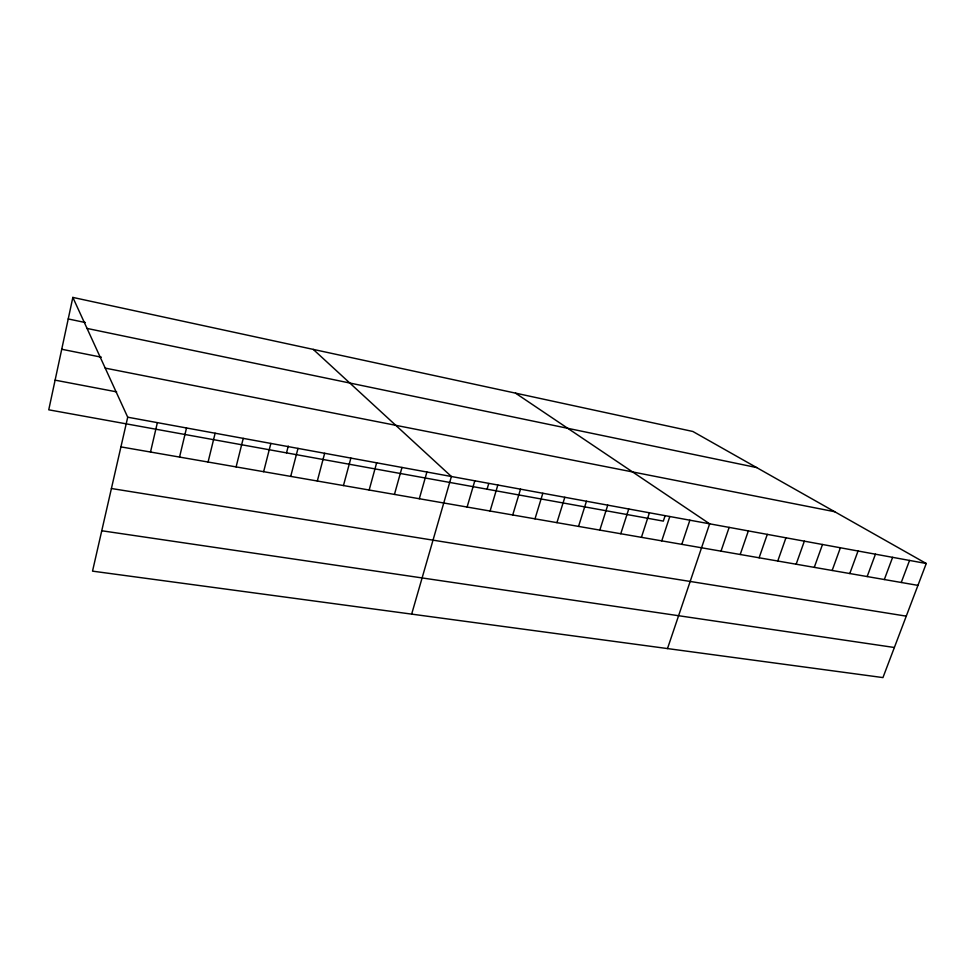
<?xml version="1.0" encoding="UTF-8"?>
<svg xmlns="http://www.w3.org/2000/svg" width="975" height="975" viewBox="0 0 975 975"><rect width="100%" height="100%" fill="white"/><g stroke="black" fill="none" stroke-linecap="round" stroke-linejoin="round"><path stroke-width="1.46" d="M72.845 297.412L127.713 417.202L92.528 571.143L882.948 677.588L926.25 563.501L692.847 431.474L72.845 297.412L48.75 409.817L663.329 521.113L665.06 515.848M150.503 452.034L157.377 422.638M179.546 457.08L186.517 427.976M208.077 462.028L215.134 433.229M236.108 466.903L243.238 438.372M263.64 471.693L270.855 443.43M286.516 452.875L288.271 446.062M290.708 476.397L297.997 448.403M317.314 481.016L324.663 453.29M343.456 485.562L350.878 458.092M369.172 490.023L376.643 462.808M394.448 494.423L401.98 467.452M419.311 498.737L426.904 472.022M411.657 614.116L451.401 476.507L313.243 349.391M467.11 507.049L474.813 480.797M487.073 489.194L488.731 483.563M490.096 511.034L497.835 485.014M512.728 514.971L520.516 489.17M534.995 518.846L542.831 493.265M556.932 522.649L564.805 497.287M578.541 526.403L586.45 501.247M599.82 530.107L607.754 505.16M620.77 533.739L628.753 508.999M641.416 537.335L649.423 512.789M661.757 540.869L669.801 516.518M681.805 544.355L689.873 520.199M667.497 648.57L709.642 523.819L515.495 393.132M721.013 551.168L729.142 527.39M740.208 554.495L748.349 530.912M759.111 557.785L767.288 534.373M777.757 561.027L785.947 537.798M796.148 564.22L804.351 541.174M814.271 567.365L822.498 544.489M832.15 570.472L840.389 547.767M849.786 573.532L858.037 551.009M867.165 576.554L875.44 554.19M884.325 579.54L892.612 557.334M901.253 582.477L909.541 560.442M101.753 530.753L894.368 647.497M111.418 488.512L906.263 616.151M120.924 446.891L917.95 585.378M127.713 417.202L926.25 563.501M55.112 380.153L116.622 391.865M105.227 368.123L834.734 511.729M61.73 349.257L101.327 357.179M87.055 328.429L756.637 467.561M68.226 318.947L85.349 322.542"/></g></svg>
